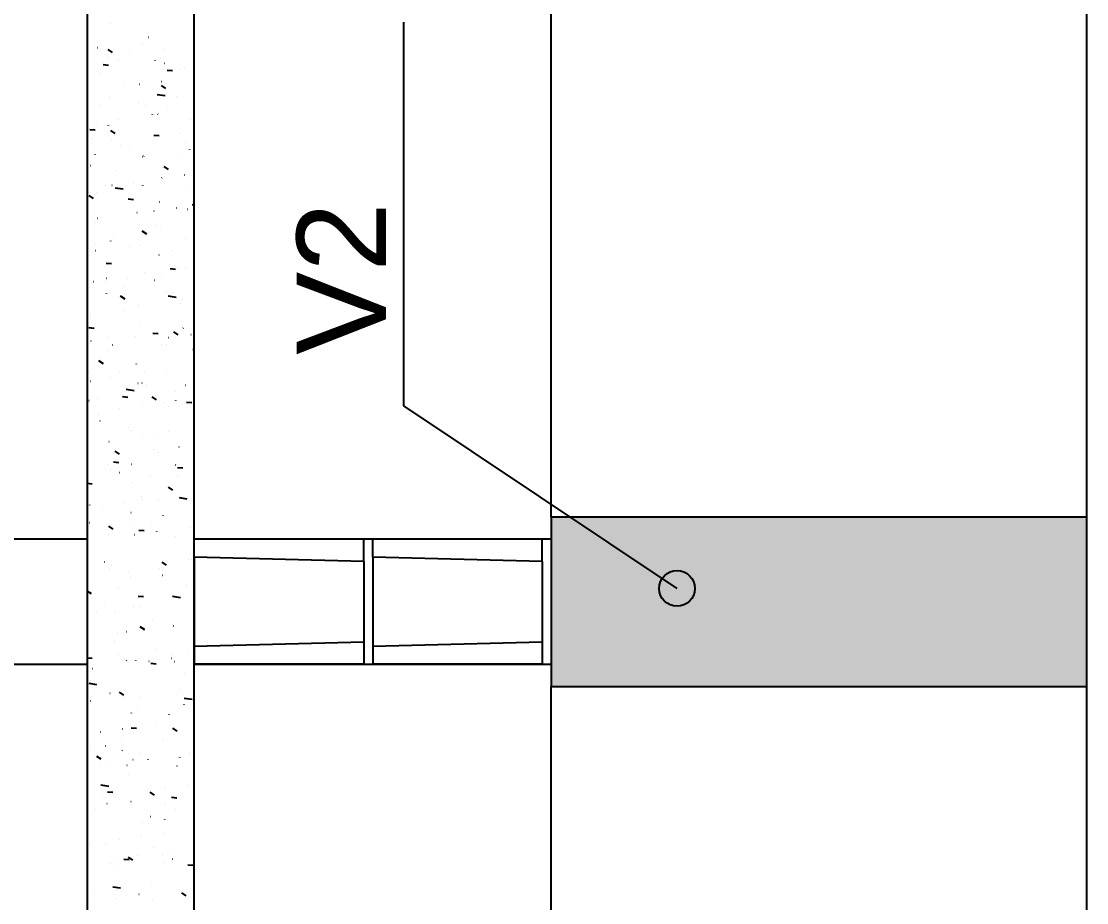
# Model space of a CAD drawing. Extents: x -1789 to 4156, y -3064 to 1391.
# Drawn here: x 2567.1 to 2686.4, y 567.6 to 666.3 of the extents above; entities that cross this region are included whole.
import ezdxf

# ---------------------------------------------------------------- set-up
doc = ezdxf.new("R2010")
doc.units = 0
for name, color, linetype in [('1', 1, 'CONTINUOUS'), ('2', 2, 'CONTINUOUS'), ('3', 3, 'CONTINUOUS'), ('4', 4, 'CONTINUOUS'), ('8', 8, 'CONTINUOUS'), ('9', 254, 'CONTINUOUS')]:
    doc.layers.add(name, color=color, linetype=linetype)
doc.styles.add('TQS_ARIAL', font='arial.ttf')

msp = doc.modelspace()

# ---------------------------------------------------------------- linework, layer by layer
at = {"layer": '1', "linetype": 'Continuous'}
for p, q in [((2586.4368, 606.27155), (2586.4368, 596.2854)), ((2586.4368, 606.27155), (2586.4368, 596.2854)), ((2586.4368, 606.27155), (2586.4368, 596.2854)), ((2586.4368, 606.27155), (2586.4368, 596.2854)), ((2586.4368, 606.27155), (2586.4368, 596.2854)), ((2586.4368, 606.27155), (2586.4368, 596.2854)), ((2586.4368, 606.27155), (2586.4368, 596.2854)), ((2605.4368, 605.7804), (2605.4368, 596.7804)), ((2605.4368, 605.7804), (2605.4368, 596.7804)), ((2606.4368, 606.27155), (2606.4368, 596.2854)), ((2625.4368, 605.7804), (2625.4368, 596.7804)), ((2625.4368, 605.7804), (2625.4368, 596.7804)), ((2625.4368, 605.7804), (2625.4368, 596.7804)), ((2625.4368, 605.7804), (2625.4368, 596.7804)), ((2625.4368, 605.7804), (2625.4368, 596.7804)), ((2625.4368, 605.7804), (2625.4368, 596.7804))]:
    msp.add_line(p, q, dxfattribs=at)
msp.add_lwpolyline([(2640.5341, 602.78155), (2609.9143, 623.25), (2609.9143, 666.2045)], dxfattribs=at)
msp.add_circle((2640.5341, 602.78155), 2, dxfattribs=at)
for points in [[(2642.5341, 602.78155), (2639.5341, 604.5136), (2638.6547, 603.4656)], [(2642.5341, 602.78155), (2640.8814, 604.7512), (2639.5341, 604.5136)], [(2642.5341, 602.78155), (2642.0662, 604.06715), (2640.8814, 604.7512)], [(2642.5341, 602.78155), (2638.6547, 603.4656), (2638.6547, 602.09755)], [(2642.5341, 602.78155), (2638.6547, 602.09755), (2639.5341, 601.0495)], [(2642.5341, 602.78155), (2639.5341, 601.0495), (2640.8814, 600.81195)], [(2642.5341, 602.78155), (2640.8814, 600.81195), (2642.0662, 601.496)], [(2642.5341, 602.78155), (2642.0662, 601.496), (2642.5341, 602.78155)]]:
    msp.add_solid(points, dxfattribs=at)
at = {"layer": '2', "linetype": 'Continuous'}
for p, q in [((2574.4368, 608.2804), (2462.16665, 608.2804)), ((2586.4368, 606.27155), (2586.4368, 608.2804)), ((2586.4368, 606.27155), (2586.4368, 608.2804)), ((2586.4368, 606.27155), (2586.4368, 608.2804)), ((2586.4368, 606.27155), (2586.4368, 608.2804)), ((2586.4368, 606.27155), (2586.4368, 608.2804)), ((2586.4368, 606.27155), (2586.4368, 608.2804)), ((2605.4368, 608.2804), (2586.4368, 608.2804)), ((2586.4368, 606.27155), (2586.4368, 608.2804)), ((2626.4368, 608.2804), (2586.4368, 608.2804)), ((2605.4368, 605.7804), (2605.4368, 608.2804)), ((2605.4368, 605.7804), (2605.4368, 608.2804)), ((2625.4368, 608.2804), (2606.4368, 608.2804)), ((2606.4368, 606.27155), (2606.4368, 608.2804)), ((2625.4368, 605.7804), (2625.4368, 608.2804)), ((2625.4368, 605.7804), (2625.4368, 608.2804)), ((2625.4368, 605.7804), (2625.4368, 608.2804)), ((2625.4368, 605.7804), (2625.4368, 608.2804)), ((2625.4368, 605.7804), (2625.4368, 608.2804)), ((2625.4368, 605.7804), (2625.4368, 608.2804)), ((2605.4368, 605.7804), (2586.4368, 606.27155)), ((2625.4368, 605.7804), (2606.4368, 606.27155)), ((2605.4368, 596.77655), (2586.4368, 596.2854)), ((2586.4368, 596.2854), (2586.4368, 594.2804)), ((2586.4368, 596.2854), (2586.4368, 594.2804)), ((2586.4368, 596.2854), (2586.4368, 594.2804)), ((2586.4368, 596.2854), (2586.4368, 594.2804)), ((2586.4368, 596.2854), (2586.4368, 594.2804)), ((2586.4368, 596.2854), (2586.4368, 594.2804)), ((2586.4368, 596.2854), (2586.4368, 594.2804)), ((2605.4368, 596.77655), (2605.4368, 594.28235)), ((2605.4368, 596.77655), (2605.4368, 594.28235)), ((2625.4368, 596.77655), (2606.4368, 596.2854)), ((2606.4368, 596.2854), (2606.4368, 594.2804)), ((2625.4368, 596.77655), (2625.4368, 594.28235)), ((2625.4368, 596.77655), (2625.4368, 594.28235)), ((2625.4368, 596.77655), (2625.4368, 594.28235)), ((2625.4368, 596.77655), (2625.4368, 594.28235)), ((2625.4368, 596.77655), (2625.4368, 594.28235)), ((2625.4368, 596.77655), (2625.4368, 594.28235)), ((2462.16665, 594.2804), (2574.4368, 594.2804)), ((2605.4368, 594.28235), (2586.4368, 594.2804)), ((2586.4368, 594.2804), (2626.4368, 594.2804)), ((2625.4368, 594.28235), (2606.4368, 594.2804))]:
    msp.add_line(p, q, dxfattribs=at)
at = {"layer": '3', "linetype": 'Continuous'}
for p, q in [((2626.4368, 610.7804), (2626.4368, 894.2804)), ((2686.4368, 610.7804), (2686.4368, 894.2804)), ((2626.4368, 511.2803), (2626.4368, 591.7804)), ((2686.4368, 511.2803), (2686.4368, 591.7804))]:
    msp.add_line(p, q, dxfattribs=at)
at = {"layer": '4', "linetype": 'Continuous'}
for p, q in [((2686.4368, 610.7804), (2626.4368, 610.7804)), ((2626.4368, 610.7804), (2626.4368, 591.7804)), ((2686.4368, 591.7804), (2686.4368, 610.7804)), ((2626.4368, 591.7804), (2686.4368, 591.7804))]:
    msp.add_line(p, q, dxfattribs=at)
at = {"layer": '8', "linetype": 'Continuous'}
msp.add_lwpolyline([(2626.4368, 591.7804), (2686.4368, 591.7804), (2686.4368, 610.7804), (2626.4368, 610.7804), (2626.4368, 591.7804)], dxfattribs=at)
for points in [[(2626.4368, 591.7804), (2686.4368, 591.7804), (2686.4368, 610.7804)], [(2626.4368, 591.7804), (2686.4368, 610.7804), (2626.4368, 610.7804)], [(2626.4368, 591.7804), (2626.4368, 610.7804), (2626.4368, 591.7804)]]:
    msp.add_solid(points, dxfattribs=at)
at = {"layer": '9', "linetype": 'Continuous'}
for p, q in [((2586.4368, 666.17535), (2586.4368, 666.17535)), ((2586.4368, 666.17535), (2586.4368, 666.17535)), ((2586.4368, 666.17535), (2586.4368, 666.17535)), ((2574.4368, 665.7496), (2574.4368, 665.7496)), ((2574.4368, 665.6778), (2574.4368, 665.6778)), ((2577.04485, 666.02115), (2577.05475, 666.02245)), ((2586.4368, 665.5388), (2586.4368, 665.5388)), ((2580.6913, 663.77695), (2580.68395, 663.78375)), ((2581.28795, 664.53535), (2581.2959, 664.54145)), ((2586.4368, 664.85715), (2586.4368, 664.85715)), ((2586.4368, 664.85715), (2586.4368, 664.85715)), ((2575.57285, 663.38565), (2575.5808, 663.39175)), ((2577.2918, 662.8145), (2576.7944, 663.15)), ((2579.22165, 662.70995), (2579.2316, 662.71125)), ((2583.009, 663.20855), (2583.0189, 663.20985)), ((2586.4368, 663.00005), (2586.4368, 663.00005)), ((2586.4368, 663.00005), (2586.4368, 663.00005)), ((2586.4368, 663.00005), (2586.4368, 663.00005)), ((2574.4368, 662.51395), (2574.4368, 662.51395)), ((2574.4368, 662.08), (2574.4368, 662.08)), ((2574.4368, 662.08), (2574.4368, 662.08)), ((2576.8366, 661.37145), (2576.2389, 661.42375)), ((2576.7183, 662.38035), (2576.7282, 662.38165)), ((2577.92205, 662.07405), (2577.9136, 662.0794)), ((2582.0668, 661.8974), (2582.07475, 661.90345)), ((2582.681, 662.2175), (2582.6726, 662.22285)), ((2583.08745, 661.5813), (2583.0801, 661.58805)), ((2575.9725, 660.45665), (2575.9804, 660.46275)), ((2584.0092, 660.74395), (2583.4115, 660.79625)), ((2584.7895, 660.87425), (2584.78105, 660.8796)), ((2585.3138, 661.15325), (2585.3217, 661.15935)), ((2586.4368, 660.53155), (2586.4368, 660.53155)), ((2574.4368, 659.2783), (2574.4368, 659.2783)), ((2578.5588, 659.3861), (2578.55145, 659.39285)), ((2580.28015, 659.2515), (2580.29005, 659.2528)), ((2583.2609, 658.7883), (2582.76345, 659.1238)), ((2582.78355, 659.5811), (2582.79345, 659.5824)), ((2586.4368, 659.8248), (2586.4368, 659.8248)), ((2586.4368, 659.8248), (2586.4368, 659.8248)), ((2586.4368, 659.8248), (2586.4368, 659.8248)), ((2574.4368, 658.4822), (2574.4368, 658.4822)), ((2574.4368, 658.4822), (2574.4368, 658.4822)), ((2576.89415, 657.92825), (2576.90205, 657.93435)), ((2583.1733, 657.94585), (2582.28395, 658.0838)), ((2584.5005, 657.8831), (2584.49205, 657.88845)), ((2586.4368, 658.51215), (2586.4368, 658.51215)), ((2586.4368, 658.51215), (2586.4368, 658.51215)), ((2586.4368, 658.51215), (2586.4368, 658.51215)), ((2575.9325, 656.99095), (2575.9241, 656.9963)), ((2580.1411, 657.1841), (2580.14905, 657.1902)), ((2581.02345, 656.92295), (2581.01505, 656.9283)), ((2586.4368, 657.4397), (2586.4368, 657.4397)), ((2586.4368, 656.6495), (2586.4368, 656.6495)), ((2586.4368, 656.6461), (2586.4368, 656.6461)), ((2574.4368, 656.0427), (2574.4368, 656.0427)), ((2574.4368, 656.0427), (2574.4368, 656.0427)), ((2574.4368, 656.0427), (2574.4368, 656.0427)), ((2581.759, 655.8484), (2581.7689, 655.8497)), ((2582.3779, 655.8865), (2582.37055, 655.8933)), ((2583.3881, 656.44), (2583.39605, 656.44605)), ((2574.4368, 654.88445), (2574.4368, 654.88445)), ((2574.4368, 654.88445), (2574.4368, 654.88445)), ((2575.10675, 654.3417), (2575.09835, 654.3471)), ((2575.46825, 655.02025), (2575.4782, 655.02155)), ((2576.8427, 654.6136), (2576.83535, 654.62035)), ((2577.97165, 655.3498), (2577.9816, 655.3511)), ((2586.0575, 655.25265), (2586.06545, 655.25875)), ((2575.33095, 654.10265), (2574.73325, 654.15495)), ((2574.88515, 653.15105), (2574.8931, 653.15715)), ((2577.5795, 653.72775), (2577.08205, 654.0633)), ((2582.50355, 653.47515), (2581.90585, 653.52745)), ((2584.77405, 653.69085), (2584.7667, 653.6976)), ((2586.4368, 653.47425), (2586.4368, 653.47425)), ((2586.4368, 653.47425), (2586.4368, 653.47425)), ((2586.4368, 653.131), (2586.4368, 653.131)), ((2574.4368, 652.80705), (2574.4368, 652.80705)), ((2574.4368, 652.80705), (2574.4368, 652.80705)), ((2577.21525, 652.99845), (2577.2068, 653.00385)), ((2578.13215, 652.40695), (2578.14005, 652.413)), ((2579.1283, 651.9043), (2579.1382, 651.9056)), ((2585.4438, 652.73575), (2585.4537, 652.73705)), ((2585.9359, 651.9237), (2585.94385, 651.9298)), ((2586.4368, 652.1672), (2586.4368, 652.1672)), ((2586.4368, 652.1672), (2586.4368, 652.1672)), ((2586.4368, 652.1672), (2586.4368, 652.1672)), ((2574.4368, 651.28665), (2574.4368, 651.28665)), ((2574.4368, 651.28665), (2574.4368, 651.28665)), ((2574.4368, 651.28665), (2574.4368, 651.28665)), ((2575.34095, 651.4057), (2575.3509, 651.407)), ((2580.6618, 651.11405), (2580.65445, 651.1208)), ((2580.80155, 651.2196), (2580.8095, 651.2257)), ((2584.6616, 651.4299), (2584.6532, 651.43525)), ((2574.4368, 649.5714), (2574.4368, 649.5714)), ((2574.4368, 649.5714), (2574.4368, 649.5714)), ((2574.82995, 650.113), (2574.8226, 650.11975)), ((2577.5672, 649.59895), (2577.5588, 649.60435)), ((2583.54855, 649.70155), (2583.05115, 650.0371)), ((2586.4368, 650.29895), (2586.4368, 650.29895)), ((2586.4368, 650.29895), (2586.4368, 650.29895)), ((2579.6757, 648.2557), (2579.66725, 648.2611)), ((2582.8131, 648.79165), (2582.823, 648.79295)), ((2583.05795, 648.9184), (2583.0506, 648.92515)), ((2585.3165, 649.1212), (2585.3264, 649.1225)), ((2574.4368, 647.6889), (2574.4368, 647.6889)), ((2575.4861, 647.1409), (2575.494, 647.147)), ((2576.4976, 647.9602), (2576.5075, 647.9615)), ((2577.2261, 647.91735), (2577.21875, 647.9241)), ((2578.4579, 647.4864), (2577.56855, 647.62435)), ((2580.67995, 647.8907), (2580.6879, 647.89675)), ((2585.94435, 647.4374), (2585.9359, 647.4428)), ((2586.4368, 647.7534), (2586.4368, 647.7534)), ((2586.4368, 647.1237), (2586.4368, 647.1237)), ((2586.4368, 647.1237), (2586.4368, 647.1237)), ((2574.4368, 646.3358), (2574.4368, 646.3358)), ((2575.14635, 646.47625), (2574.6489, 646.8118)), ((2579.61165, 646.3276), (2579.0139, 646.3799)), ((2582.5576, 646.0958), (2582.56555, 646.1019)), ((2586.4368, 646.24895), (2586.4368, 646.24895)), ((2580.02765, 644.8562), (2580.01925, 644.8616)), ((2581.9214, 645.07645), (2581.9313, 645.07775)), ((2584.4248, 645.40605), (2584.4347, 645.40735)), ((2585.6927, 645.26585), (2585.70065, 645.27195)), ((2586.4368, 645.7305), (2586.1865, 645.7524)), ((2586.4368, 645.82225), (2586.4368, 645.82225)), ((2586.4368, 645.82225), (2586.4368, 645.82225)), ((2586.4368, 645.82225), (2586.4368, 645.82225)), ((2574.4368, 644.0911), (2574.4368, 644.0911)), ((2575.3645, 643.812), (2575.3724, 643.81805)), ((2575.6059, 644.245), (2575.6158, 644.2463)), ((2575.90965, 644.3044), (2575.90125, 644.30975)), ((2582.13615, 643.51295), (2582.1277, 643.51835)), ((2586.4368, 643.9484), (2586.4368, 643.9484)), ((2586.4368, 643.9484), (2586.4368, 643.9484)), ((2586.4368, 643.9484), (2586.4368, 643.9484)), ((2574.4368, 643.10015), (2574.4368, 643.10015)), ((2581.1154, 642.45005), (2580.61795, 642.7856)), ((2582.6451, 642.95175), (2582.6377, 642.9585)), ((2575.38655, 641.4624), (2575.3781, 641.46775)), ((2577.09195, 641.69535), (2577.08455, 641.7021)), ((2577.38495, 642.1267), (2577.39285, 642.1328)), ((2579.16775, 641.11615), (2579.1777, 641.11745)), ((2580.43675, 641.2328), (2580.4447, 641.2389)), ((2585.48325, 641.9476), (2585.4932, 641.9489)), ((2574.4368, 640.4933), (2574.4368, 640.4933)), ((2574.4368, 640.4933), (2574.4368, 640.4933)), ((2574.4368, 640.4933), (2574.4368, 640.4933)), ((2575.38045, 640.61755), (2575.39035, 640.61885)), ((2582.4881, 640.11345), (2582.4797, 640.11885)), ((2583.8789, 640.6384), (2583.88685, 640.6445)), ((2586.4368, 640.77315), (2586.4368, 640.77315)), ((2586.4368, 640.77315), (2586.4368, 640.77315)), ((2586.4368, 640.77315), (2586.4368, 640.77315)), ((2574.4368, 639.8645), (2574.4368, 639.8645)), ((2574.4368, 639.8645), (2574.4368, 639.8645)), ((2574.4368, 639.8645), (2574.4368, 639.8645)), ((2577.15835, 639.1417), (2576.56065, 639.194)), ((2584.5966, 638.7702), (2584.58815, 638.7756)), ((2586.4368, 639.47725), (2586.4368, 639.47725)), ((2586.4368, 639.47725), (2586.4368, 639.47725)), ((2586.4368, 638.86075), (2586.4368, 638.86075)), ((2576.62675, 637.497), (2576.61835, 637.5024)), ((2578.9423, 637.4887), (2578.95225, 637.49)), ((2580.911, 638.19575), (2580.90365, 638.20255)), ((2582.72965, 637.9873), (2582.73955, 637.9886)), ((2584.33095, 638.5142), (2583.73325, 638.5665)), ((2585.4495, 638.60795), (2585.45745, 638.61405)), ((2586.4368, 638.32995), (2586.4368, 638.32995)), ((2586.4368, 637.59785), (2586.4368, 637.59785)), ((2586.4368, 637.59785), (2586.4368, 637.59785)), ((2586.4368, 637.59785), (2586.4368, 637.59785)), ((2574.4368, 636.89555), (2574.4368, 636.89555)), ((2574.4368, 636.89555), (2574.4368, 636.89555)), ((2574.4368, 636.6289), (2574.4368, 636.6289)), ((2575.1213, 637.1541), (2575.1292, 637.1602)), ((2576.4389, 637.1591), (2576.44885, 637.16045)), ((2578.62295, 636.60535), (2578.63085, 636.61145)), ((2581.965, 637.27145), (2581.95655, 637.27685)), ((2574.5619, 635.6372), (2574.55345, 635.64255)), ((2576.60295, 635.7984), (2576.5956, 635.80515)), ((2578.68225, 635.19855), (2578.1848, 635.5341)), ((2578.73525, 636.15375), (2578.7268, 636.15915)), ((2583.30715, 636.0001), (2583.2998, 636.00685)), ((2584.4149, 635.3718), (2583.5255, 635.5097)), ((2584.07345, 635.9282), (2584.06505, 635.9336)), ((2585.1169, 635.1171), (2585.12485, 635.1232)), ((2580.19355, 634.5749), (2580.2015, 634.581)), ((2584.89655, 634.6748), (2584.90645, 634.6761)), ((2586.4368, 635.0582), (2586.4368, 635.0582)), ((2586.4368, 634.4226), (2586.4368, 634.4226)), ((2586.4368, 634.4226), (2586.4368, 634.4226)), ((2586.4368, 634.4226), (2586.4368, 634.4226)), ((2574.4368, 633.39325), (2574.4368, 633.39325)), ((2574.4368, 633.39325), (2574.4368, 633.39325)), ((2574.4368, 633.29775), (2574.4368, 633.29775)), ((2574.4368, 633.29775), (2574.4368, 633.29775)), ((2574.4368, 633.29775), (2574.4368, 633.29775)), ((2574.7937, 633.34475), (2574.80365, 633.34605)), ((2578.58105, 633.84335), (2578.59095, 633.84465)), ((2586.4368, 633.1323), (2586.4368, 633.1323)), ((2586.4368, 633.1323), (2586.4368, 633.1323)), ((2586.4368, 633.1323), (2586.4368, 633.1323)), ((2575.21405, 631.9113), (2574.61635, 631.9636)), ((2580.42205, 632.29885), (2580.4147, 632.3056)), ((2585.20635, 631.9501), (2585.21425, 631.9562)), ((2574.8781, 630.4962), (2574.88605, 630.5023)), ((2576.7879, 631.0438), (2576.77945, 631.0492)), ((2579.80145, 631.0384), (2579.80935, 631.0445)), ((2582.38665, 631.28375), (2581.78895, 631.33605)), ((2583.56265, 630.9014), (2583.57255, 630.90275)), ((2584.6513, 631.1724), (2584.1539, 631.5079)), ((2586.06605, 631.231), (2586.07595, 631.2323)), ((2586.4368, 631.2473), (2586.4368, 631.2473)), ((2586.4368, 631.2473), (2586.4368, 631.2473)), ((2586.4368, 631.2473), (2586.4368, 631.2473)), ((2586.4368, 630.92945), (2586.4368, 630.92945)), ((2574.4368, 630.1576), (2574.4368, 630.1576)), ((2574.4368, 629.7), (2574.4368, 629.7)), ((2576.78375, 629.2878), (2576.77635, 629.29455)), ((2577.24715, 630.06995), (2577.25705, 630.07125)), ((2582.8182, 630.1032), (2582.81085, 630.10995)), ((2583.291, 630.07615), (2583.28255, 630.0815)), ((2586.2954, 629.5501), (2586.3033, 629.5562)), ((2586.4368, 629.96805), (2586.4368, 629.96805)), ((2576.2491, 627.94705), (2575.75165, 628.2826)), ((2586.4368, 628.07205), (2586.4368, 628.07205)), ((2586.4368, 628.07205), (2586.4368, 628.07205)), ((2574.4368, 626.922), (2574.4368, 626.922)), ((2574.4368, 626.922), (2574.4368, 626.922)), ((2574.4368, 626.922), (2574.4368, 626.922)), ((2574.62875, 627.06925), (2574.6367, 627.07535)), ((2578.0281, 627.0784), (2578.0197, 627.0838)), ((2579.95035, 627.91705), (2579.9583, 627.92315)), ((2580.809, 626.9411), (2580.81895, 626.9424)), ((2583.36635, 626.85285), (2583.3579, 626.85825)), ((2586.4368, 626.78735), (2586.4368, 626.78735)), ((2586.4368, 626.78735), (2586.4368, 626.78735)), ((2586.4368, 626.78735), (2586.4368, 626.78735)), ((2574.4368, 626.1022), (2574.4368, 626.1022)), ((2574.4368, 626.1022), (2574.4368, 626.1022)), ((2574.5183, 626.11295), (2574.5282, 626.11425)), ((2574.79835, 625.9607), (2574.78995, 625.9661)), ((2577.0217, 626.4425), (2577.0316, 626.4438)), ((2580.1366, 625.73515), (2580.12815, 625.74055)), ((2580.60285, 625.78825), (2580.59545, 625.795)), ((2581.1227, 625.581), (2581.13065, 625.5871)), ((2579.69945, 624.91235), (2578.8101, 625.05025)), ((2584.3697, 624.83685), (2584.37765, 624.84295)), ((2585.4748, 625.5096), (2585.4664, 625.515)), ((2586.4368, 624.89675), (2586.4368, 624.89675)), ((2586.4368, 624.89675), (2586.4368, 624.89675)), ((2586.4368, 624.89675), (2586.4368, 624.89675)), ((2574.4368, 623.68635), (2574.4368, 623.68635)), ((2574.6349, 623.83835), (2574.64285, 623.84445)), ((2575.62505, 624.0046), (2575.61765, 624.01135)), ((2578.98575, 624.1808), (2578.388, 624.2331)), ((2580.58355, 623.31365), (2580.5935, 623.31495)), ((2582.21815, 623.9209), (2581.72075, 624.2564)), ((2582.999, 623.59255), (2582.9916, 623.5993)), ((2584.3709, 623.81225), (2584.3808, 623.81355)), ((2586.15835, 623.55325), (2585.56065, 623.60555)), ((2586.4368, 623.86745), (2586.4368, 623.86745)), ((2586.4368, 623.5289), (2586.4368, 623.5289)), ((2574.4368, 622.5044), (2574.4368, 622.5044)), ((2574.4368, 622.5044), (2574.4368, 622.5044)), ((2575.71675, 622.20035), (2575.70835, 622.20575)), ((2578.08015, 622.9841), (2578.0901, 622.9854)), ((2575.86675, 621.54795), (2575.8747, 621.55405)), ((2579.11375, 620.8038), (2579.12165, 620.8099)), ((2586.4368, 621.7215), (2586.4368, 621.7215)), ((2586.4368, 621.7215), (2586.4368, 621.7215)), ((2586.4368, 621.7215), (2586.4368, 621.7215)), ((2586.4368, 621.07535), (2586.4368, 621.07535)), ((2574.4368, 620.45075), (2574.4368, 620.45075)), ((2574.4368, 620.45075), (2574.4368, 620.45075)), ((2579.44415, 620.505), (2579.43675, 620.5118)), ((2580.6645, 619.72655), (2580.6744, 619.72785)), ((2582.3607, 620.0597), (2582.36865, 620.06575)), ((2583.5275, 620.39965), (2583.51905, 620.40505)), ((2586.4368, 620.44235), (2586.4368, 620.44235)), ((2586.4368, 620.44235), (2586.4368, 620.44235)), ((2586.4368, 620.44235), (2586.4368, 620.44235)), ((2574.4368, 618.90665), (2574.4368, 618.90665)), ((2574.4368, 618.90665), (2574.4368, 618.90665)), ((2574.4368, 618.90665), (2574.4368, 618.90665)), ((2576.87715, 619.2279), (2576.88705, 619.2292)), ((2584.71995, 618.63435), (2584.72785, 618.6404)), ((2586.4368, 618.5462), (2586.4368, 618.5462)), ((2586.4368, 618.5462), (2586.4368, 618.5462)), ((2574.4368, 617.2151), (2574.4368, 617.2151)), ((2574.4368, 617.2151), (2574.4368, 617.2151)), ((2578.0772, 617.82135), (2577.57975, 618.15685)), ((2581.8403, 618.30935), (2581.8329, 618.3161)), ((2582.2952, 618.00945), (2582.2868, 618.0148)), ((2576.75425, 616.62485), (2576.7469, 616.63165)), ((2577.9891, 616.86745), (2577.39135, 616.91975)), ((2579.4295, 616.65985), (2579.42105, 616.6652)), ((2584.3493, 616.61385), (2584.3592, 616.61515)), ((2584.4037, 616.6662), (2584.39525, 616.67155)), ((2585.1617, 616.23995), (2584.56395, 616.2922)), ((2586.4368, 616.12835), (2586.4368, 616.12835)), ((2574.4368, 615.30885), (2574.4368, 615.30885)), ((2577.04525, 615.981), (2577.0532, 615.98705)), ((2578.0338, 615.7824), (2578.0437, 615.7837)), ((2581.53795, 615.3166), (2581.5295, 615.32195)), ((2584.59835, 615.3054), (2584.60625, 615.3115)), ((2586.4368, 615.37095), (2586.4368, 615.37095)), ((2586.4368, 615.37095), (2586.4368, 615.37095)), ((2586.4368, 615.37095), (2586.4368, 615.37095)), ((2574.98405, 614.4529), (2574.4368, 614.53775)), ((2574.4368, 613.97945), (2574.4368, 613.97945)), ((2579.46395, 614.6013), (2579.4719, 614.6074)), ((2584.04625, 613.79515), (2583.5488, 614.13065)), ((2586.4368, 614.0974), (2586.4368, 614.0974)), ((2586.4368, 614.0974), (2586.4368, 614.0974)), ((2586.4368, 614.0974), (2586.4368, 614.0974)), ((2580.57335, 613.1253), (2580.566, 613.13205)), ((2580.63765, 612.71485), (2580.62925, 612.72025)), ((2582.4503, 612.7661), (2582.4602, 612.7674)), ((2585.65645, 612.7977), (2584.7671, 612.93565)), ((2586.4368, 612.6767), (2586.4368, 612.6767)), ((2574.4368, 611.7111), (2574.4368, 611.7111)), ((2574.4368, 611.7111), (2574.4368, 611.7111)), ((2574.7415, 612.12425), (2574.7341, 612.131)), ((2576.15955, 611.9379), (2576.16945, 611.9392)), ((2578.66295, 612.26745), (2578.67285, 612.26875)), ((2579.34235, 611.27235), (2579.3503, 611.27845)), ((2586.4368, 612.19565), (2586.4368, 612.19565)), ((2586.4368, 612.19565), (2586.4368, 612.19565)), ((2586.4368, 612.19565), (2586.4368, 612.19565)), ((2586.4368, 612.1827), (2586.4368, 612.1827)), ((2574.4368, 610.74385), (2574.4368, 610.74385)), ((2574.4368, 610.74385), (2574.4368, 610.74385)), ((2574.721, 610.13365), (2574.71255, 610.139)), ((2579.5906, 610.20665), (2579.5822, 610.212)), ((2582.9695, 610.92965), (2582.96215, 610.9364)), ((2577.35185, 609.4179), (2576.85445, 609.7534)), ((2577.13765, 609.9286), (2577.13025, 609.93535)), ((2580.81315, 609.21985), (2580.2154, 609.27215)), ((2581.6135, 609.77945), (2581.62145, 609.78555)), ((2582.22485, 609.1386), (2582.23475, 609.1399)), ((2586.01215, 609.6372), (2586.02205, 609.63855)), ((2586.4368, 609.0204), (2586.4368, 609.0204)), ((2586.4368, 609.0204), (2586.4368, 609.0204)), ((2574.4368, 608.1133), (2574.4368, 608.1133)), ((2574.4368, 608.1133), (2574.4368, 608.1133)), ((2576.82945, 608.7904), (2576.821, 608.7958)), ((2579.72145, 608.80905), (2579.73135, 608.81035)), ((2584.35515, 608.6475), (2584.36305, 608.6536)), ((2586.4368, 608.72785), (2586.4368, 608.72785)), ((2586.4368, 607.75245), (2586.4368, 607.75245)), ((2586.4368, 607.75245), (2586.4368, 607.75245)), ((2586.4368, 607.75245), (2586.4368, 607.75245)), ((2574.4368, 607.5082), (2574.4368, 607.5082)), ((2574.4368, 607.5082), (2574.4368, 607.5082)), ((2576.35755, 605.7464), (2576.3655, 605.7525)), ((2577.1814, 605.3909), (2577.173, 605.39625)), ((2583.3209, 605.3917), (2582.8235, 605.7272)), ((2583.2833, 605.6802), (2583.2932, 605.6815)), ((2585.7867, 606.00975), (2585.7966, 606.01105)), ((2586.16905, 606.0157), (2586.16065, 606.02105)), ((2586.4368, 605.8451), (2586.4368, 605.8451)), ((2574.4368, 604.51555), (2574.4368, 604.51555)), ((2574.4368, 604.27255), (2574.4368, 604.27255)), ((2574.4368, 604.27255), (2574.4368, 604.27255)), ((2576.9678, 604.84875), (2576.9777, 604.85005)), ((2579.09915, 604.6145), (2579.1071, 604.62055)), ((2582.55665, 604.963), (2582.54925, 604.96975)), ((2582.8515, 604.2581), (2582.85945, 604.2642)), ((2579.2899, 604.04765), (2579.28145, 604.053)), ((2585.55855, 603.22935), (2585.5501, 603.2347)), ((2586.4368, 603.29), (2586.4368, 603.29)), ((2574.9187, 602.1664), (2574.4368, 602.4914)), ((2577.97725, 602.81425), (2577.9699, 602.821)), ((2580.7641, 601.8236), (2580.1664, 601.8759)), ((2584.8807, 601.72725), (2583.9913, 601.8652)), ((2584.11195, 601.98965), (2584.11985, 601.99575)), ((2586.43275, 602.49705), (2586.4368, 602.4976)), ((2586.4368, 602.66985), (2586.4368, 602.66985)), ((2586.4368, 602.66985), (2586.4368, 602.66985)), ((2574.4368, 601.03695), (2574.4368, 601.03695)), ((2574.4368, 601.03695), (2574.4368, 601.03695)), ((2574.4368, 600.91775), (2574.4368, 600.91775)), ((2574.4368, 600.91775), (2574.4368, 600.91775)), ((2574.4368, 600.91775), (2574.4368, 600.91775)), ((2576.3299, 601.16695), (2576.3398, 601.1683)), ((2579.64185, 600.64815), (2579.63345, 600.6535)), ((2580.1172, 601.6656), (2580.12715, 601.6669)), ((2580.3734, 600.6186), (2580.36605, 600.62535)), ((2586.37575, 601.46345), (2586.36835, 601.4702)), ((2586.4368, 601.4859), (2586.4368, 601.4859)), ((2586.4368, 601.40745), (2586.4368, 601.40745)), ((2586.4368, 601.3273), (2586.4368, 601.3273)), ((2575.52385, 600.09635), (2575.51545, 600.1017)), ((2577.53605, 600.1794), (2577.544, 600.1855)), ((2581.75035, 599.3049), (2581.7419, 599.31025)), ((2586.4368, 599.49455), (2586.4368, 599.49455)), ((2586.4368, 599.49455), (2586.4368, 599.49455)), ((2586.4368, 599.49455), (2586.4368, 599.49455)), ((2580.88775, 598.1402), (2580.39035, 598.4757)), ((2584.03, 598.69115), (2584.03795, 598.69725)), ((2584.09155, 598.59105), (2584.10145, 598.59235)), ((2574.4368, 597.8013), (2574.4368, 597.8013)), ((2574.4368, 597.31995), (2574.4368, 597.31995)), ((2574.4368, 597.31995), (2574.4368, 597.31995)), ((2577.4883, 596.91735), (2577.48095, 596.9241)), ((2577.8008, 597.76285), (2577.81075, 597.76415)), ((2578.85595, 597.9566), (2578.8639, 597.9627)), ((2580.3042, 598.0924), (2580.31415, 598.09375)), ((2582.1023, 595.9054), (2582.0939, 595.91075)), ((2586.4368, 596.3193), (2586.4368, 596.3193)), ((2586.4368, 596.3193), (2586.4368, 596.3193)), ((2586.4368, 596.3193), (2586.4368, 596.3193)), ((2574.979, 594.9292), (2574.4368, 594.97665)), ((2574.4368, 594.56565), (2574.4368, 594.56565)), ((2574.4368, 594.56565), (2574.4368, 594.56565)), ((2577.9843, 595.3536), (2577.9759, 595.35895)), ((2578.85735, 594.722), (2578.8653, 594.7281)), ((2579.88445, 594.7217), (2579.8771, 594.72845)), ((2581.3627, 594.634), (2581.3726, 594.6353)), ((2583.8661, 594.96355), (2583.876, 594.9649)), ((2583.86875, 595.33175), (2583.8767, 595.33785)), ((2584.2108, 594.56215), (2584.20235, 594.5675)), ((2585.7924, 595.653), (2585.78505, 595.65975)), ((2586.4368, 595.0625), (2586.4368, 595.0625)), ((2586.4368, 595.0625), (2586.4368, 595.0625)), ((2574.4368, 593.7222), (2574.4368, 593.7222)), ((2575.0472, 593.80255), (2575.0571, 593.80385)), ((2582.1516, 594.3017), (2581.5539, 594.354)), ((2586.4368, 594.3973), (2586.3594, 594.4495)), ((2586.4368, 593.9268), (2586.4368, 593.9268)), ((2585.3513, 593.23375), (2585.35925, 593.23985)), ((2586.4368, 593.144), (2586.4368, 593.144)), ((2586.4368, 593.144), (2586.4368, 593.144)), ((2586.4368, 593.144), (2586.4368, 593.144)), ((2574.4368, 591.33005), (2574.4368, 591.33005)), ((2574.4368, 591.33005), (2574.4368, 591.33005)), ((2574.4368, 591.33005), (2574.4368, 591.33005)), ((2575.53405, 591.9861), (2574.6447, 592.124)), ((2576.99935, 591.02045), (2576.99195, 591.0272)), ((2578.5484, 590.82545), (2578.05095, 591.16095)), ((2578.6128, 591.2987), (2578.6207, 591.3048)), ((2584.56275, 591.16265), (2584.55435, 591.168)), ((2584.92455, 591.50515), (2584.93445, 591.50645)), ((2574.4368, 590.1244), (2574.4368, 590.1244)), ((2574.4368, 590.1244), (2574.4368, 590.1244)), ((2574.4368, 590.1244), (2574.4368, 590.1244)), ((2574.82175, 590.1751), (2574.83165, 590.1764)), ((2578.60905, 590.6737), (2578.61895, 590.675)), ((2580.44475, 590.6108), (2580.43635, 590.6162)), ((2585.30345, 589.7561), (2585.29605, 589.76285)), ((2586.20645, 590.3309), (2585.3171, 590.4688)), ((2586.4368, 590.29515), (2586.4368, 590.29515)), ((2586.4368, 589.96875), (2586.4368, 589.96875)), ((2579.3955, 588.82475), (2579.3881, 588.8315)), ((2580.09535, 589.2007), (2580.10325, 589.2068)), ((2583.62555, 588.6739), (2583.6335, 588.68)), ((2586.4368, 588.71755), (2586.4368, 588.71755)), ((2586.4368, 588.71755), (2586.4368, 588.71755)), ((2574.4368, 588.0944), (2574.4368, 588.0944)), ((2574.4368, 588.0944), (2574.4368, 588.0944)), ((2582.20065, 587.54875), (2582.2106, 587.55005)), ((2574.4368, 586.52665), (2574.4368, 586.52665)), ((2574.4368, 586.52665), (2574.4368, 586.52665)), ((2575.90995, 586.72055), (2575.91985, 586.72185)), ((2578.41335, 587.05015), (2578.42325, 587.05145)), ((2579.96795, 587.0922), (2579.3702, 587.1445)), ((2584.51745, 586.79925), (2584.02005, 587.13475)), ((2586.4368, 586.79345), (2586.4368, 586.79345)), ((2586.4368, 586.79345), (2586.4368, 586.79345)), ((2586.4368, 586.52625), (2586.4368, 586.52625)), ((2574.77985, 585.122), (2574.7878, 585.1281)), ((2576.5104, 585.1235), (2576.503, 585.13025)), ((2578.29535, 585.6296), (2578.2869, 585.635)), ((2582.9052, 585.86805), (2582.89675, 585.87345)), ((2586.4368, 585.50465), (2586.4368, 585.50465)), ((2574.4368, 584.85875), (2574.4368, 584.85875)), ((2576.02145, 583.6372), (2575.52405, 583.9727)), ((2578.3696, 584.64085), (2578.3775, 584.64695)), ((2580.4038, 584.28635), (2580.3954, 584.29175)), ((2584.8145, 583.8592), (2584.8071, 583.86595)), ((2585.88545, 584.4361), (2585.8954, 584.4374)), ((2574.4368, 582.92885), (2574.4368, 582.92885)), ((2574.4368, 582.92885), (2574.4368, 582.92885)), ((2574.4368, 582.92885), (2574.4368, 582.92885)), ((2575.78265, 583.10605), (2575.79255, 583.10735)), ((2576.9885, 583.28685), (2576.9801, 583.29225)), ((2578.90655, 582.92785), (2578.89915, 582.9346)), ((2579.56995, 583.60465), (2579.5799, 583.60595)), ((2581.27385, 583.6337), (2581.28175, 583.6398)), ((2584.5208, 582.8896), (2584.52875, 582.89565)), ((2586.4368, 583.6182), (2586.4368, 583.6182)), ((2586.4368, 583.6182), (2586.4368, 583.6182)), ((2574.4368, 581.62315), (2574.4368, 581.62315)), ((2574.4368, 581.62315), (2574.4368, 581.62315)), ((2579.097, 581.9436), (2579.08855, 581.949)), ((2586.4368, 582.3726), (2586.4368, 582.3726)), ((2586.4368, 582.3726), (2586.4368, 582.3726)), ((2576.85985, 580.5897), (2575.9705, 580.72765)), ((2583.25475, 580.49195), (2583.2647, 580.4933)), ((2585.75815, 580.82155), (2585.7681, 580.82285)), ((2586.4368, 580.4429), (2586.4368, 580.4429)), ((2586.4368, 580.4429), (2586.4368, 580.4429)), ((2586.4368, 580.4429), (2586.4368, 580.4429)), ((2574.4368, 579.33105), (2574.4368, 579.33105)), ((2576.10115, 579.6646), (2576.1091, 579.6707)), ((2577.29535, 579.9255), (2576.6976, 579.9778)), ((2576.93925, 579.6605), (2576.9492, 579.66185)), ((2581.99055, 579.611), (2581.4931, 579.9465)), ((2584.46795, 579.298), (2583.8702, 579.35025)), ((2586.4368, 579.1257), (2586.4368, 579.1257)), ((2586.4368, 579.1044), (2586.4368, 579.1044)), ((2574.4368, 578.3875), (2574.4368, 578.3875)), ((2574.4368, 578.3875), (2574.4368, 578.3875)), ((2574.4368, 578.3875), (2574.4368, 578.3875)), ((2575.33095, 577.9923), (2575.32255, 577.99765)), ((2576.6658, 578.63615), (2576.65845, 578.6429)), ((2579.34815, 578.92045), (2579.3561, 578.92655)), ((2579.44895, 578.5441), (2579.44055, 578.5495)), ((2583.26075, 578.68705), (2583.2687, 578.69315)), ((2584.3255, 577.96225), (2584.31815, 577.969)), ((2581.55745, 577.20085), (2581.549, 577.20625)), ((2583.1275, 576.87745), (2583.1374, 576.87875)), ((2586.4368, 577.26765), (2586.4368, 577.26765)), ((2586.4368, 577.26765), (2586.4368, 577.26765)), ((2586.4368, 577.26765), (2586.4368, 577.26765)), ((2586.4368, 576.61195), (2586.4368, 576.61195)), ((2574.4368, 575.7333), (2574.4368, 575.7333)), ((2574.4368, 575.7333), (2574.4368, 575.7333)), ((2580.6241, 576.54785), (2580.634, 576.54915)), ((2586.4368, 576.0276), (2586.4368, 576.0276)), ((2586.4368, 576.0276), (2586.4368, 576.0276)), ((2574.4368, 575.15185), (2574.4368, 575.15185)), ((2574.4368, 575.15185), (2574.4368, 575.15185)), ((2574.4368, 575.15185), (2574.4368, 575.15185)), ((2578.0048, 574.65405), (2578.0127, 574.6601)), ((2580.4849, 575.1366), (2580.4775, 575.14335)), ((2583.13915, 575.35815), (2583.1471, 575.3642)), ((2574.65305, 574.13555), (2574.64565, 574.1423)), ((2576.46695, 574.0933), (2576.4585, 574.0987)), ((2581.9094, 573.80135), (2581.901, 573.80675)), ((2583.81215, 573.3698), (2583.8221, 573.3711)), ((2586.4368, 574.09235), (2586.4368, 574.09235)), ((2586.4368, 574.09235), (2586.4368, 574.09235)), ((2586.4368, 574.09235), (2586.4368, 574.09235)), ((2574.4368, 572.1355), (2574.4368, 572.1355)), ((2574.4368, 572.1355), (2574.4368, 572.1355)), ((2574.4368, 571.91625), (2574.4368, 571.91625)), ((2574.4368, 571.91625), (2574.4368, 571.91625)), ((2577.0492, 571.93985), (2577.0418, 571.9466)), ((2577.52145, 572.5416), (2577.53135, 572.5429)), ((2579.14155, 572.36345), (2578.54385, 572.41575)), ((2579.5574, 572.3595), (2579.05995, 572.695)), ((2580.02485, 572.8712), (2580.03475, 572.8725)), ((2582.88105, 572.9409), (2582.87365, 572.94765)), ((2583.01755, 572.0292), (2583.0255, 572.0353)), ((2584.0179, 572.4581), (2584.00945, 572.4635)), ((2577.8832, 571.3251), (2577.8911, 571.3312)), ((2586.31415, 571.7359), (2585.71645, 571.7882)), ((2586.4368, 571.7252), (2586.4368, 571.7252)), ((2586.4368, 570.9171), (2586.4368, 570.9171)), ((2586.4368, 570.9171), (2586.4368, 570.9171)), ((2586.4368, 570.9171), (2586.4368, 570.9171)), ((2581.6534, 569.4878), (2581.6633, 569.4891)), ((2586.4368, 569.68265), (2586.4368, 569.68265)), ((2586.4368, 569.68265), (2586.4368, 569.68265)), ((2586.4368, 569.68265), (2586.4368, 569.68265)), ((2574.4368, 568.6806), (2574.4368, 568.6806)), ((2574.4368, 568.6806), (2574.4368, 568.6806)), ((2574.4368, 568.53775), (2574.4368, 568.53775)), ((2574.4368, 568.53775), (2574.4368, 568.53775)), ((2574.5196, 568.98335), (2574.51115, 568.98875)), ((2575.3627, 568.6596), (2575.3726, 568.66095)), ((2578.18565, 569.1933), (2577.2963, 569.33125)), ((2577.8661, 568.9892), (2577.876, 568.9905)), ((2580.25185, 568.5068), (2580.24345, 568.51215)), ((2585.52645, 568.3333), (2585.02905, 568.66885)), ((2585.19605, 568.53225), (2585.1876, 568.53765)), ((2577.7616, 567.99615), (2577.7695, 568.00225)), ((2581.76465, 567.83215), (2581.77255, 567.83825)), ((2586.4368, 567.91365), (2586.4368, 567.91365)), ((2586.4368, 567.7418), (2586.4368, 567.7418)), ((2586.4368, 567.7418), (2586.4368, 567.7418)), ((2586.4368, 567.71925), (2586.4368, 567.71925))]:
    msp.add_line(p, q, dxfattribs=at)
msp.add_lwpolyline([(2574.4368, -2082.7197), (2586.4368, -2082.7197), (2586.4368, 913.2804), (2574.4368, 913.2804), (2574.4368, -2082.7197)], dxfattribs=at)

# ---------------------------------------------------------------- texts
at = {"layer": '2', "linetype": 'Continuous', "style": 'TQS_ARIAL'}
msp.add_text('V2', height=10, rotation=90, dxfattribs=at).set_placement((2607.91135, 628.94365))

doc.saveas('drawing.dxf')
